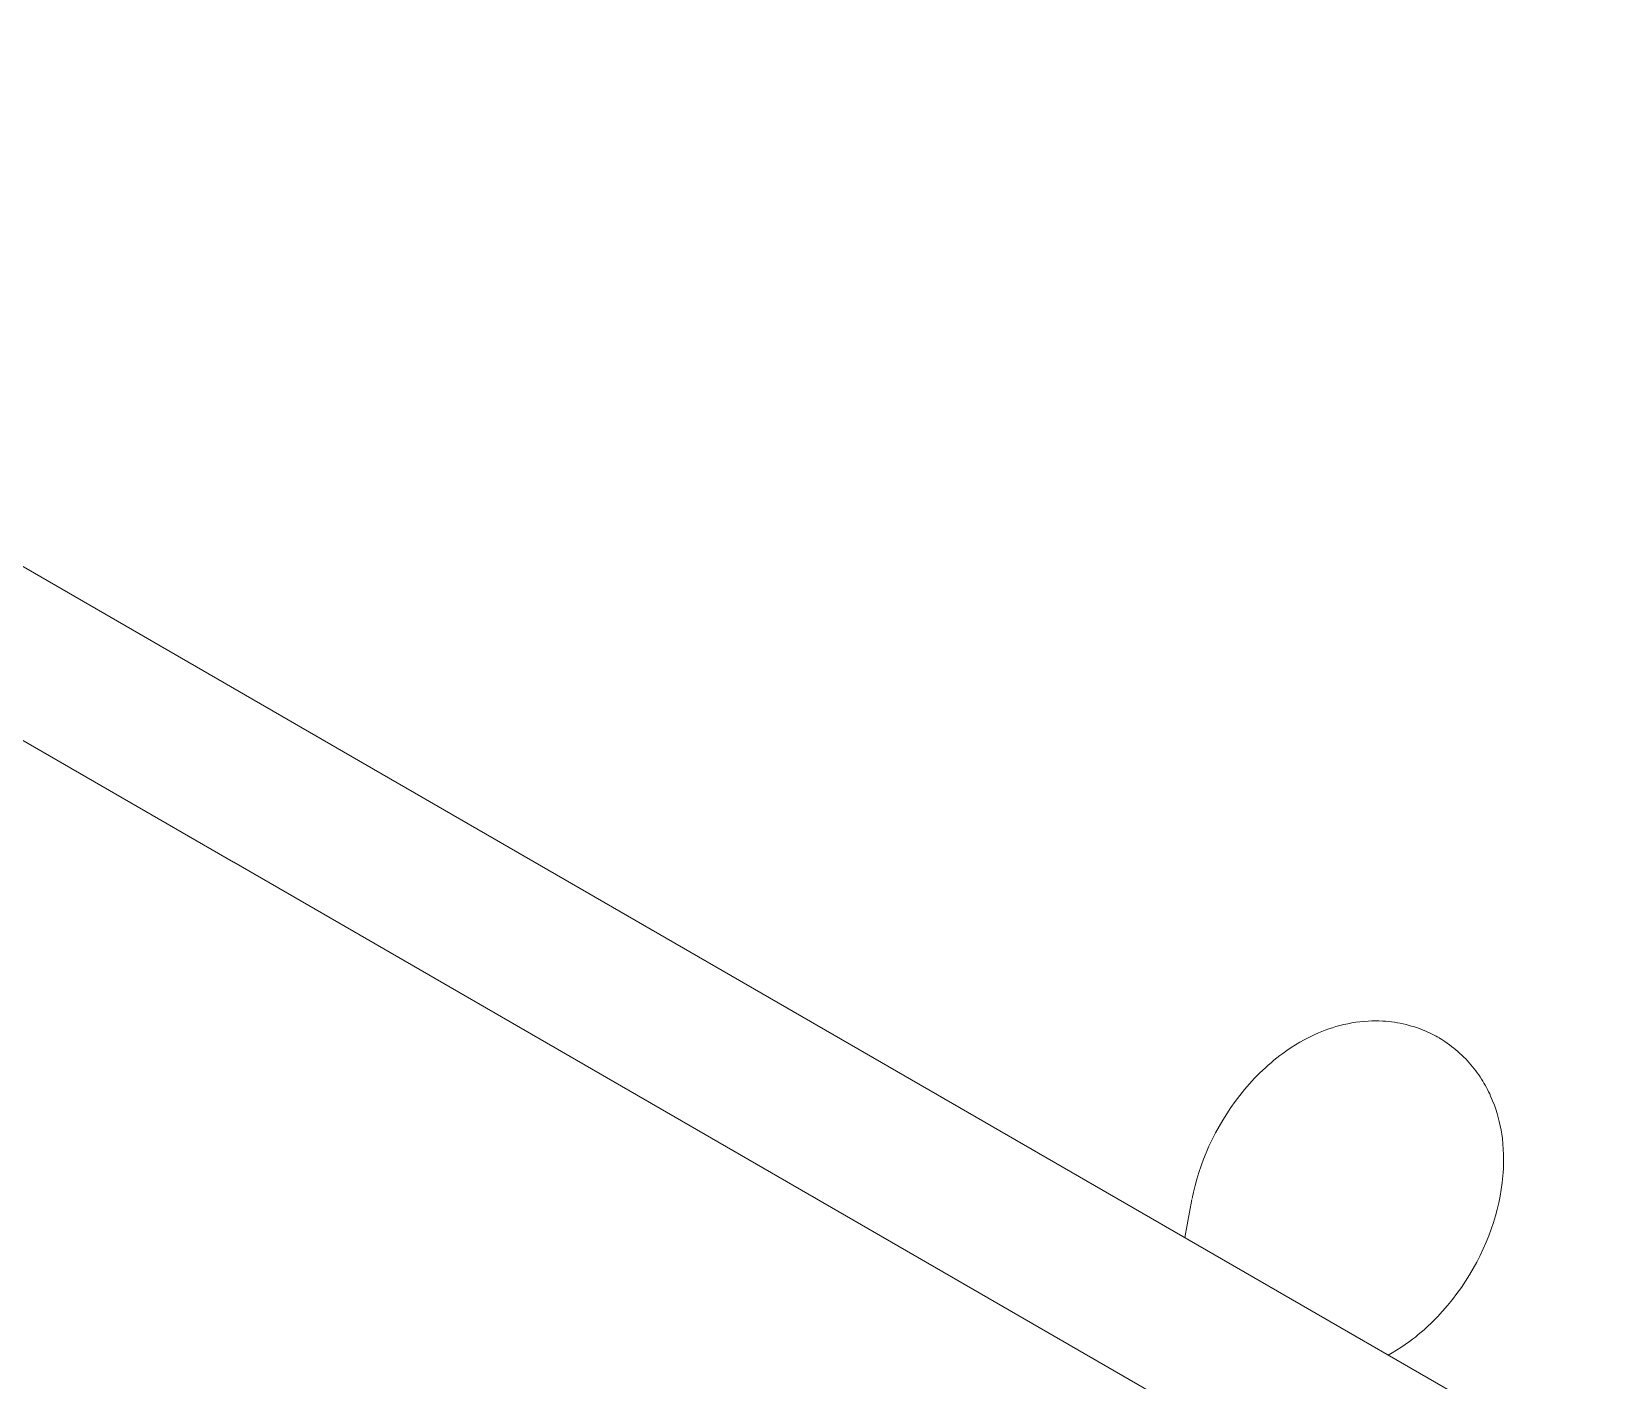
# Model space of a CAD drawing. Header units: millimetres. Extents: x -779 to 3049, y 55 to 2500.
# Drawn here: x 2735.9 to 2994.1, y 2178.2 to 2397.3 of the extents above; entities that cross this region are included whole.
import ezdxf

# ---------------------------------------------------------------- set-up
doc = ezdxf.new("R2010")
doc.units = ezdxf.units.MM
doc.layers.add('ZANO_R', color=7, linetype='Continuous', lineweight=0)

msp = doc.modelspace()

# ---------------------------------------------------------------- linework, layer by layer
at = {"layer": 'ZANO_R'}
for p, q in [((2583.96, 2397.3), (2789.01, 2278.91)), ((2768.72, 2262.37), (2563.69, 2380.75)), ((2789.02, 2278.91), (2994.08, 2160.51)), ((2973.81, 2143.96), (2768.75, 2262.36)), ((2947.88, 2235.64), (2948.52, 2235.82)), ((2948.52, 2235.82), (2949.16, 2235.98)), ((2949.16, 2235.98), (2949.81, 2236.12)), ((2949.81, 2236.12), (2950.46, 2236.24)), ((2950.46, 2236.24), (2951.11, 2236.35)), ((2951.11, 2236.35), (2951.77, 2236.43)), ((2951.77, 2236.43), (2952.43, 2236.5)), ((2952.43, 2236.5), (2953.1, 2236.54)), ((2953.1, 2236.54), (2953.69, 2236.57)), ((2953.69, 2236.57), (2954.28, 2236.57)), ((2954.28, 2236.57), (2954.87, 2236.57)), ((2954.87, 2236.57), (2955.47, 2236.54)), ((2955.47, 2236.54), (2955.95, 2236.51)), ((2955.95, 2236.51), (2956.43, 2236.46)), ((2956.43, 2236.46), (2956.9, 2236.41)), ((2956.9, 2236.41), (2957.38, 2236.35)), ((2957.38, 2236.35), (2957.86, 2236.27)), ((2957.86, 2236.27), (2958.33, 2236.18)), ((2958.33, 2236.18), (2958.8, 2236.08)), ((2958.8, 2236.08), (2959.27, 2235.97)), ((2959.27, 2235.97), (2959.95, 2235.79)), ((2959.95, 2235.79), (2960.62, 2235.59)), ((2942.03, 2233.12), (2942.69, 2233.49)), ((2942.69, 2233.49), (2943.36, 2233.84)), ((2943.36, 2233.84), (2943.91, 2234.11)), ((2943.91, 2234.11), (2944.46, 2234.37)), ((2944.46, 2234.37), (2945.02, 2234.62)), ((2945.02, 2234.62), (2945.58, 2234.85)), ((2945.58, 2234.85), (2946.15, 2235.07)), ((2946.15, 2235.07), (2946.72, 2235.27)), ((2946.72, 2235.27), (2947.3, 2235.46)), ((2947.3, 2235.46), (2947.88, 2235.64)), ((2960.62, 2235.59), (2961.28, 2235.37)), ((2961.28, 2235.37), (2961.93, 2235.12)), ((2961.93, 2235.12), (2962.58, 2234.85)), ((2962.58, 2234.85), (2963.21, 2234.56)), ((2963.21, 2234.56), (2963.53, 2234.4)), ((2963.53, 2234.4), (2963.84, 2234.24)), ((2963.84, 2234.24), (2964.15, 2234.08)), ((2964.15, 2234.08), (2964.45, 2233.91)), ((2964.53, 2233.86), (2965.07, 2233.54)), ((2965.07, 2233.54), (2965.59, 2233.2)), ((2965.59, 2233.2), (2965.96, 2232.95)), ((2937.8, 2230.18), (2938.27, 2230.56)), ((2938.27, 2230.56), (2938.75, 2230.93)), ((2938.75, 2230.93), (2939.23, 2231.29)), ((2939.23, 2231.29), (2939.92, 2231.78)), ((2939.92, 2231.78), (2940.61, 2232.25)), ((2940.61, 2232.25), (2941.31, 2232.69)), ((2941.31, 2232.69), (2942.03, 2233.12)), ((2965.96, 2232.95), (2966.32, 2232.7)), ((2966.32, 2232.7), (2966.67, 2232.43)), ((2966.67, 2232.43), (2967.02, 2232.16)), ((2967.02, 2232.16), (2967.36, 2231.88)), ((2967.36, 2231.88), (2967.7, 2231.59)), ((2967.7, 2231.59), (2968.03, 2231.3)), ((2968.03, 2231.3), (2968.35, 2231)), ((2968.35, 2231), (2968.66, 2230.7)), ((2968.66, 2230.7), (2968.96, 2230.39)), ((2934.66, 2227.26), (2935.52, 2228.13)), ((2935.52, 2228.13), (2936.41, 2228.97)), ((2936.41, 2228.97), (2936.87, 2229.38)), ((2936.87, 2229.38), (2937.33, 2229.78)), ((2937.33, 2229.78), (2937.8, 2230.18)), ((2968.96, 2230.39), (2969.25, 2230.08)), ((2969.25, 2230.08), (2969.54, 2229.76)), ((2969.54, 2229.76), (2969.82, 2229.44)), ((2969.82, 2229.44), (2970.09, 2229.11)), ((2970.09, 2229.11), (2970.36, 2228.78)), ((2970.36, 2228.78), (2970.62, 2228.44)), ((2970.62, 2228.44), (2970.85, 2228.12)), ((2970.85, 2228.12), (2971.08, 2227.79)), ((2932.25, 2224.47), (2933.03, 2225.43)), ((2933.03, 2225.43), (2933.83, 2226.36)), ((2933.83, 2226.36), (2934.66, 2227.26)), ((2971.08, 2227.79), (2971.3, 2227.47)), ((2971.3, 2227.47), (2971.52, 2227.13)), ((2971.52, 2227.13), (2971.73, 2226.8)), ((2971.73, 2226.8), (2971.93, 2226.46)), ((2971.93, 2226.46), (2972.13, 2226.12)), ((2972.13, 2226.12), (2972.32, 2225.77)), ((2972.32, 2225.77), (2972.51, 2225.42)), ((2972.51, 2225.42), (2972.68, 2225.06)), ((2930.8, 2222.5), (2931.51, 2223.49)), ((2931.51, 2223.49), (2932.25, 2224.47)), ((2972.68, 2225.06), (2972.86, 2224.71)), ((2972.86, 2224.71), (2973.02, 2224.34)), ((2973.02, 2224.34), (2973.18, 2223.98)), ((2973.18, 2223.98), (2973.33, 2223.61)), ((2973.33, 2223.61), (2973.62, 2222.87)), ((2973.62, 2222.87), (2973.85, 2222.22)), ((2928.87, 2219.42), (2929.47, 2220.45)), ((2929.47, 2220.45), (2930.12, 2221.48)), ((2930.12, 2221.48), (2930.8, 2222.5)), ((2973.85, 2222.22), (2974.06, 2221.55)), ((2974.06, 2221.55), (2974.25, 2220.88)), ((2974.25, 2220.88), (2974.42, 2220.21)), ((2927.75, 2217.3), (2928.29, 2218.37)), ((2928.29, 2218.37), (2928.87, 2219.42)), ((2974.42, 2220.21), (2974.58, 2219.53)), ((2974.58, 2219.53), (2974.71, 2218.84)), ((2974.71, 2218.84), (2974.83, 2218.15)), ((2974.83, 2218.15), (2974.92, 2217.46)), ((2926.34, 2214.09), (2926.78, 2215.16)), ((2926.78, 2215.16), (2927.24, 2216.22)), ((2927.24, 2216.22), (2927.75, 2217.3)), ((2974.92, 2217.46), (2975.02, 2216.6)), ((2975.02, 2216.6), (2975.08, 2215.74)), ((2975.08, 2215.74), (2975.12, 2214.87)), ((2925.58, 2211.93), (2925.95, 2213.02)), ((2925.95, 2213.02), (2926.34, 2214.09)), ((2975.1, 2212.51), (2975.06, 2211.96)), ((2975.12, 2213.26), (2975.1, 2212.51)), ((2975.12, 2214.87), (2975.13, 2214)), ((2975.13, 2214), (2975.12, 2213.26)), ((2924.97, 2209.82), (2925.26, 2210.88)), ((2925.26, 2210.88), (2925.58, 2211.93)), ((2974.91, 2210.29), (2974.75, 2209.18)), ((2974.97, 2210.85), (2974.91, 2210.29)), ((2975.02, 2211.4), (2974.97, 2210.85)), ((2975.06, 2211.96), (2975.02, 2211.4)), ((2923.29, 2201.38), (2924.47, 2207.55)), ((2924.5, 2207.69), (2924.72, 2208.75)), ((2924.72, 2208.75), (2924.97, 2209.82)), ((2974.56, 2208.07), (2974.34, 2207.01)), ((2974.75, 2209.18), (2974.56, 2208.07)), ((2973.8, 2204.89), (2973.47, 2203.83)), ((2974.08, 2205.95), (2973.8, 2204.89)), ((2974.34, 2207.01), (2974.08, 2205.95)), ((2973.11, 2202.75), (2972.71, 2201.67)), ((2973.47, 2203.83), (2973.11, 2202.75)), ((2972.28, 2200.6), (2971.82, 2199.54)), ((2972.71, 2201.67), (2972.28, 2200.6)), ((2970.76, 2197.39), (2970.19, 2196.35)), ((2971.3, 2198.46), (2970.76, 2197.39)), ((2971.82, 2199.54), (2971.3, 2198.46)), ((2969.58, 2195.31), (2968.93, 2194.28)), ((2970.19, 2196.35), (2969.58, 2195.31)), ((2967.55, 2192.27), (2966.81, 2191.3)), ((2968.26, 2193.26), (2967.55, 2192.27)), ((2968.93, 2194.28), (2968.26, 2193.26)), ((2965.22, 2189.41), (2964.39, 2188.5)), ((2966.03, 2190.34), (2965.22, 2189.41)), ((2966.81, 2191.3), (2966.03, 2190.34)), ((2962.64, 2186.79), (2962.19, 2186.38)), ((2963.54, 2187.64), (2962.64, 2186.79)), ((2964.39, 2188.5), (2963.54, 2187.64)), ((2959.82, 2184.47), (2959.14, 2183.98)), ((2960.31, 2184.83), (2959.82, 2184.47)), ((2960.78, 2185.2), (2960.31, 2184.83)), ((2961.26, 2185.59), (2960.78, 2185.2)), ((2961.73, 2185.98), (2961.26, 2185.59)), ((2962.19, 2186.38), (2961.73, 2185.98)), ((2957.03, 2182.64), (2956.38, 2182.28)), ((2957.74, 2183.07), (2957.03, 2182.64)), ((2958.44, 2183.51), (2957.74, 2183.07)), ((2959.14, 2183.98), (2958.44, 2183.51))]:
    msp.add_line(p, q, dxfattribs=at)

doc.saveas('drawing.dxf')
